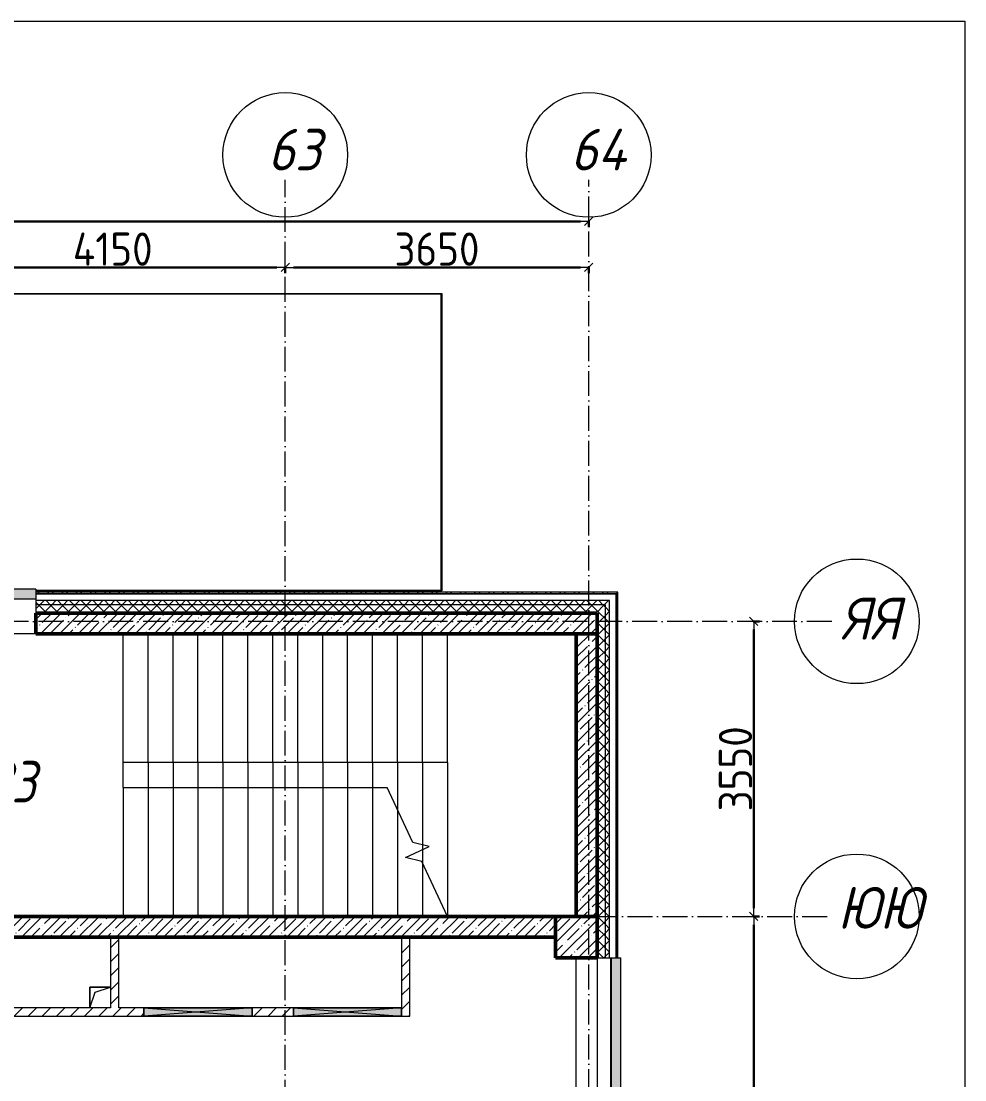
# Model space of a CAD drawing. Header units: millimetres. Extents: x -213536 to 1564669, y -45299 to 942238.
# Drawn here: x 78732 to 90082, y 539080 to 551819 of the extents above; entities that cross this region are included whole.
import ezdxf

# ---------------------------------------------------------------- set-up
doc = ezdxf.new("R2010")
doc.units = ezdxf.units.MM
doc.linetypes.add('50_200_ШТРИХ_1Т_ш5_п1_п1_', pattern=[700, 500, -100, 0, -100])
for name, color, linetype, lineweight in [('3.1) ЖБ окна 1.2 м', 102, 'Continuous', 30), ('A-____-____-DIMS', 7, 'Continuous', 9), ('A-DETL-GENF-OTLN', 7, 'Continuous', 9), ('A-FLOR-____-OTLN', 7, 'Continuous', 9), ('A-GENM-____-OTLN', 7, 'Continuous', 9), ('A-GLAZ-____-OTLN', 7, 'Continuous', 9), ('A-WALL-____-MCUT', 7, 'Continuous', 13), ('A-WALL-____-MCUT-1', 7, 'Continuous', 9), ('A-WALL-____-MCUT-2', 7, 'Continuous', 50), ('A-WALL-____-OTLN', 7, 'Continuous', 9), ('A-WALL-____-PATT-1', 7, 'Continuous', 9), ('A-WALL-FNSH-MCUT-1', 7, 'Continuous', 9), ('I-WALL-____-OTLN', 7, 'Continuous', 9), ('S-COLS-____-MCUT', 7, 'Continuous', 50), ('S-COLS-____-OTLN', 7, 'Continuous', 9), ('S-GRID-____-IDEN', 7, 'Continuous', 9), ('S-GRID-____-OTLN-1', 7, '50_200_ШТРИХ_1Т_ш5_п1_п1_', 9), ('S-STRS-____-MBND', 7, 'Continuous', 9), ('S-STRS-____-OTLN-1', 7, 'Continuous', 9), ('Марки помещений', 7, 'Continuous', 9)]:
    doc.layers.add(name, color=color, linetype=linetype, lineweight=lineweight)
doc.layers.add('A-GLAZ-____-OTLN-1', color=7, linetype='Continuous', lineweight=9, true_color=0xc0c0c0)
doc.styles.add('ISOCPEUR_I_2', font='isocpeui.ttf', dxfattribs={"width": 0.85, "height": 2.3})
doc.styles.add('ISOCPEUR_I_9', font='isocpeui.ttf', dxfattribs={"width": 0.9, "height": 250})
doc.styles.add('СПДС', font='isocpeur.ttf', dxfattribs={"width": 0.9})
doc.dimstyles.new('Размера А3', dxfattribs={"dimtxt": 200, "dimasz": 100, "dimexe": 70, "dimexo": 100, "dimgap": 20, "dimtad": 1, "dimdec": 0, "dimrnd": 10, "dimzin": 0, "dimdsep": 46, "dimtxsty": 'СПДС', "dimblk": 'ARROWHEAD_6', "dimcen": 1, "dimclrd": 256, "dimclre": 256, "dimclrt": 256, "dimazin": 0, "dimtfac": 1, "dimtdec": 0, "dimtmove": 2, "dimatfit": 3, "dimfxl": 1, "dimtolj": 1, "dimtzin": 0, "dimarcsym": 0})
pattern_1 = [(45, (-15591.66, 459015.94), (-85.53659, 85.53659), []), (45, (-15534.64, 459015.94), (-85.53659, 85.53659), [])]
pattern_2 = [(45, (-15591.66, 459015.94), (-70.71068, 70.71068), []), (135, (-15591.66, 459015.94), (-70.71068, -70.71068), [])]
pattern_3 = [(45, (-15591.66, 459015.94), (-84.85281, 84.85281), [])]
pattern_4 = [(45, (-15591.66, 459015.94), (-114.04925, 114.04925), []), (45, (-15477.61, 459015.94), (-114.04925, 114.04925), [201.612, -40.322, 3.353, -36.97])]

# ---------------------------------------------------------------- blocks, each defined once
blk = doc.blocks.new('BSC_Колонна _Прямоугольная - 500х500-V104-АР1_План отверстий 2 этажа в осях 1-64_Ю-ЯЯ')
at = {"layer": 'S-COLS-____-OTLN'}
h = blk.add_hatch(dxfattribs=at)
h.set_pattern_fill('FP_117', color=256, style=0, pattern_type=2)
h.set_pattern_definition([(135, (81781.04, -101000), (-114.04925, -114.04925), []), (135, (81781.04, -100885.95), (-114.04925, -114.04925), [201.613, -40.323, 3.353, -36.97])])
h.paths.add_polyline_path([(250, 250), (-250, 250), (-250, -250), (250, -250)], flags=0)
at = {"layer": 'S-COLS-____-MCUT'}
for p, q in [((250, 250), (-250, 250)), ((-250, 250), (-250, -250)), ((250, -250), (250, 250)), ((-250, -250), (250, -250))]:
    blk.add_line(p, q, dxfattribs=at)
blk = doc.blocks.new('Отлив_СКБ - Отлив витража_120_НВФ-31885687-АР1_План отверстий 2 этажа в осях 1-64_Ю-ЯЯ')
at = {"layer": 'A-GLAZ-____-OTLN-1'}
for points in [[(0, 0), (0, -2), (1800, -2), (1800, 0), (1023, 0)], [(0, -83), (0, -120), (1800, -120), (1800, -2), (0, -2), (0, -63)]]:
    blk.add_hatch(color=256, dxfattribs=at).paths.add_polyline_path(points, flags=0)
at = {"layer": 'A-GLAZ-____-OTLN'}
for p, q in [((0, 0), (1800, 0)), ((1800, -2), (0, -2)), ((0, -120), (0, -83)), ((0, -120), (1800, -120)), ((1800, -83), (1800, -120))]:
    blk.add_line(p, q, dxfattribs=at)
blk = doc.blocks.new('AR_Отверстие прямоугольное _в плите_ - AR_Отверстие прямоугольное _в плите_-V183-АР1_План отверстий 2 этажа в осях 1-64_Ю-ЯЯ')
at = {"layer": 'A-GENM-____-OTLN'}
for p, q in [((125, 125), (-125, 125)), ((-125, 125), (-125, -125)), ((-125, -125), (-63, 63)), ((-63, 63), (125, 125))]:
    blk.add_line(p, q, dxfattribs=at)
blk = doc.blocks.new('Отлив_СКБ - Отлив витража_120_НВФ-31885289-АР1_План отверстий 2 этажа в осях 1-64_Ю-ЯЯ')
at = {"layer": 'A-GLAZ-____-OTLN-1'}
for points in [[(1000, 2), (1000, 120), (0, 120), (0, 2), (162, 2)], [(1000, 0), (1000, 2), (0, 2), (0, 0), (162, 0)]]:
    blk.add_hatch(color=256, dxfattribs=at).paths.add_polyline_path(points, flags=0)
at = {"layer": 'A-GLAZ-____-OTLN'}
for p, q in [((0, 83), (0, 120)), ((1000, 120), (0, 120)), ((0, 2), (1000, 2)), ((1000, 120), (1000, 83)), ((1000, 0), (0, 0))]:
    blk.add_line(p, q, dxfattribs=at)
blk = doc.blocks.new('AR_Отверстие прямоугольное _в стене__БезПР - AR_Отверстие прямоугольное _в стене__БезПР-36824044-АР1_План отверстий 2 этажа в осях 1-64_Ю-ЯЯ')
at = {"layer": 'A-GLAZ-____-OTLN'}
blk.add_hatch(color=256, dxfattribs=at).paths.add_polyline_path([(650, -50), (650, 50), (-650, 50), (-650, -50)], flags=0)
at = {"layer": 'A-DETL-GENF-OTLN'}
for p, q in [((-650, -50), (-650, 50)), ((-650, 50), (650, 50)), ((650, 50), (-650, -50)), ((-650, 50), (650, -50)), ((650, 50), (-650, 50)), ((-650, 50), (-650, -50)), ((650, 50), (650, -50)), ((650, -50), (650, 50)), ((650, -50), (-650, -50)), ((-650, -50), (650, -50))]:
    blk.add_line(p, q, dxfattribs=at)
blk = doc.blocks.new('Ось сетки - Круг_Ø6_00__ISO-2_5_0_9K_-25732049-АР1_План отверстий 2 этажа в осях 1-64_Ю-ЯЯ')
at = {"layer": 'S-GRID-____-IDEN'}
blk.add_circle((0, 0), 3, dxfattribs=at)
blk = doc.blocks.new('ARROWHEAD_6')
at = {"color": 0, "linetype": 'Continuous'}
for p, q in [((0, 0), (-1, 0)), ((-0.5, -0.5), (0.5, 0.5))]:
    blk.add_line(p, q, dxfattribs=at)
blk = doc.blocks.new('*D5537')
at = {"layer": 'A-____-____-DIMS', "lineweight": -2, "transparency": 16777216}
for p, q in [((77758, 548862), (77758, 548786)), ((77858, 548856), (81808, 548856)), ((81908, 548862), (81908, 548786))]:
    blk.add_line(p, q, dxfattribs=at)
at = {"layer": 'Defpoints', "color": 0, "lineweight": 30, "transparency": 16777216}
for p in [(77758, 548962), (81908, 548962), (81908, 548856)]:
    blk.add_point(p, dxfattribs=at)
at = {"layer": 'A-____-____-DIMS', "lineweight": -2, "transparency": 16777216, "xscale": 100, "yscale": 100, "zscale": 100, "rotation": 180}
blk.add_blockref('ARROWHEAD_6', (77758, 548856), dxfattribs=at)
at = {"layer": 'A-____-____-DIMS', "lineweight": -2, "transparency": 16777216, "xscale": 100, "yscale": 100, "zscale": 100}
blk.add_blockref('ARROWHEAD_6', (81908, 548856), dxfattribs=at)
at = {"layer": 'A-____-____-DIMS', "transparency": 16777216, "insert": (79833, 549076), "char_height": 400, "width": 2.38, "attachment_point": 5, "style": 'СПДС'}
blk.add_mtext('\\A1;4150', dxfattribs=at)
blk = doc.blocks.new('*D5538')
at = {"layer": 'A-____-____-DIMS', "lineweight": -2, "transparency": 16777216}
for p, q in [((81908, 548862), (81908, 548786)), ((82008, 548856), (85458, 548856)), ((85558, 548862), (85558, 548786))]:
    blk.add_line(p, q, dxfattribs=at)
at = {"layer": 'Defpoints', "color": 0, "lineweight": 30, "transparency": 16777216}
for p in [(81908, 548962), (85558, 548962), (85558, 548856)]:
    blk.add_point(p, dxfattribs=at)
at = {"layer": 'A-____-____-DIMS', "lineweight": -2, "transparency": 16777216, "xscale": 100, "yscale": 100, "zscale": 100, "rotation": 180}
blk.add_blockref('ARROWHEAD_6', (81908, 548856), dxfattribs=at)
at = {"layer": 'A-____-____-DIMS', "lineweight": -2, "transparency": 16777216, "xscale": 100, "yscale": 100, "zscale": 100}
blk.add_blockref('ARROWHEAD_6', (85558, 548856), dxfattribs=at)
at = {"layer": 'A-____-____-DIMS', "transparency": 16777216, "insert": (83733, 549076), "char_height": 400, "width": 2.49, "attachment_point": 5, "style": 'СПДС'}
blk.add_mtext('\\A1;3650', dxfattribs=at)
blk = doc.blocks.new('*D5539')
at = {"layer": 'A-____-____-DIMS', "lineweight": -2, "transparency": 16777216}
for p, q in [((-17942, 549415), (-17942, 549339)), ((-17842, 549409), (33027, 549409)), ((85458, 549409), (34435, 549409)), ((85558, 549415), (85558, 549339))]:
    blk.add_line(p, q, dxfattribs=at)
at = {"layer": 'Defpoints', "color": 0, "lineweight": 30, "transparency": 16777216}
for p in [(-17942, 549515), (85558, 549515), (85558, 549409)]:
    blk.add_point(p, dxfattribs=at)
at = {"layer": 'A-____-____-DIMS', "lineweight": -2, "transparency": 16777216, "xscale": 100, "yscale": 100, "zscale": 100, "rotation": 180}
blk.add_blockref('ARROWHEAD_6', (-17942, 549409), dxfattribs=at)
at = {"layer": 'A-____-____-DIMS', "lineweight": -2, "transparency": 16777216, "xscale": 100, "yscale": 100, "zscale": 100}
blk.add_blockref('ARROWHEAD_6', (85558, 549409), dxfattribs=at)
at = {"layer": 'A-____-____-DIMS', "transparency": 16777216, "insert": (33047, 549835), "char_height": 400, "width": 3.54, "attachment_point": 1, "line_spacing_factor": 1.149209, "style": 'СПДС'}
blk.add_mtext('\\A1;103500', dxfattribs=at)
blk = doc.blocks.new('*D5554')
at = {"layer": 'A-____-____-DIMS', "lineweight": -2, "transparency": 16777216}
for p, q in [((87537, 541047), (87613, 541047)), ((87543, 534697), (87543, 540947)), ((87537, 534597), (87613, 534597))]:
    blk.add_line(p, q, dxfattribs=at)
at = {"layer": 'Defpoints', "color": 0, "lineweight": 30, "transparency": 16777216}
for p in [(87437, 541047), (87543, 541047), (87437, 534597)]:
    blk.add_point(p, dxfattribs=at)
at = {"layer": 'A-____-____-DIMS', "lineweight": -2, "transparency": 16777216, "xscale": 100, "yscale": 100, "zscale": 100}
for p, rotation in [((87543, 541047), 90), ((87543, 534597), 270)]:
    blk.add_blockref('ARROWHEAD_6', p, dxfattribs=dict(at, rotation=rotation))
at = {"layer": 'A-____-____-DIMS', "transparency": 16777216, "insert": (87323, 537822), "char_height": 400, "width": 2.56, "attachment_point": 5, "rotation": 90, "style": 'СПДС'}
blk.add_mtext('\\A1;6450', dxfattribs=at)
blk = doc.blocks.new('*D5555')
at = {"layer": 'A-____-____-DIMS', "lineweight": -2, "transparency": 16777216}
for p, q in [((87537, 544597), (87613, 544597)), ((87543, 541147), (87543, 544497)), ((87537, 541047), (87613, 541047))]:
    blk.add_line(p, q, dxfattribs=at)
at = {"layer": 'Defpoints', "color": 0, "lineweight": 30, "transparency": 16777216}
for p in [(87437, 544597), (87543, 544597), (87437, 541047)]:
    blk.add_point(p, dxfattribs=at)
at = {"layer": 'A-____-____-DIMS', "lineweight": -2, "transparency": 16777216, "xscale": 100, "yscale": 100, "zscale": 100}
for p, rotation in [((87543, 544597), 90), ((87543, 541047), 270)]:
    blk.add_blockref('ARROWHEAD_6', p, dxfattribs=dict(at, rotation=rotation))
at = {"layer": 'A-____-____-DIMS', "transparency": 16777216, "insert": (87323, 542822), "char_height": 400, "width": 2.49, "attachment_point": 5, "rotation": 90, "style": 'СПДС'}
blk.add_mtext('\\A1;3550', dxfattribs=at)
blk = doc.blocks.new('2этаж')
at = {"layer": 'S-GRID-____-OTLN-1', "color": 251, "ltscale": 0.6, "true_color": 0x636466}
for p, q in [((81908.3, 508532.6), (81908.3, 549908.8)), ((85558.3, 498997), (85558.3, 549908.8)), ((88482.7, 544597), (-20260.4, 544597)), ((-20260.4, 541047), (88482.7, 541047))]:
    blk.add_line(p, q, dxfattribs=at)
at = {"layer": 'S-GRID-____-IDEN', "xscale": 250, "yscale": 250, "zscale": 99.99999999999993}
for p in [(81908.3, 550208.8), (85558.3, 550208.8)]:
    blk.add_blockref('Ось сетки - Круг_Ø6_00__ISO-2_5_0_9K_-25732049-АР1_План отверстий 2 этажа в осях 1-64_Ю-ЯЯ', p, dxfattribs=at)
for p, rotation in [((88782.7, 544597), 89.9999999999998), ((88782.7, 541047), 269.9999999999995)]:
    blk.add_blockref('Ось сетки - Круг_Ø6_00__ISO-2_5_0_9K_-25732049-АР1_План отверстий 2 этажа в осях 1-64_Ю-ЯЯ', p, dxfattribs=dict(at, rotation=rotation))
at = {"layer": 'S-GRID-____-IDEN', "char_height": 500, "attachment_point": 1, "style": 'ISOCPEUR_I_9'}
for s, insert, width in [('63', (81698.8, 550523.4), 404.05), ('64', (85339.8, 550523.4), 425.696), ('ЯЯ', (88593.1, 544878.9), 447.342), ('ЮЮ', (88552.4, 541399.4), 533.924)]:
    blk.add_mtext(s, dxfattribs=dict(at, insert=insert, width=width))
at = {"layer": 'A-____-____-DIMS'}
dim = blk.add_linear_dim(base=(85558.3, 549408.6), p1=(-17941.7, 549514.7), p2=(85558.3, 549514.7), dimstyle='Размера А3', override={"dimtxt": 400}, dxfattribs=at)
dim.commit()
dim.dimension.update_dxf_attribs({"geometry": '*D5539', "text_midpoint": (33731.2, 549568.6), "dimtype": 160})
for base, p1, p2, picture, middle in [((81908.3, 548856.4), (77758.3, 548962.5), (81908.3, 548962.5), '*D5537', (79833.3, 549076.4)), ((85558.3, 548856.4), (81908.3, 548962.5), (85558.3, 548962.5), '*D5538', (83733.3, 549076.4))]:
    dim = blk.add_linear_dim(base=base, p1=p1, p2=p2, dimstyle='Размера А3', override={"dimtxt": 400}, dxfattribs=at)
    dim.commit()
    dim.dimension.update_dxf_attribs({"geometry": picture, "text_midpoint": middle})
for base, p1, p2, picture, middle in [((87542.6, 544597), (87436.5, 541047), (87436.5, 544597), '*D5555', (87322.6, 542822)), ((87542.6, 541047), (87436.5, 534597), (87436.5, 541047), '*D5554', (87322.6, 537822))]:
    dim = blk.add_linear_dim(base=base, p1=p1, p2=p2, angle=90, dimstyle='Размера А3', override={"dimtxt": 400}, dxfattribs=at)
    dim.commit()
    dim.dimension.update_dxf_attribs({"geometry": picture, "text_midpoint": middle})

msp = doc.modelspace()

# ---------------------------------------------------------------- hatches: boundary and pattern name
at = {"layer": 'A-WALL-____-PATT-1'}
h = msp.add_hatch(dxfattribs=at)
h.set_pattern_fill('FP_1', color=256, style=0, pattern_type=2)
h.set_pattern_definition(pattern_2)
h.paths.add_polyline_path([(85758.3, 544797), (85808.3, 544797), (85808.3, 544847), (78908.3, 544847), (78908.3, 544797), (83373.2, 544797)], flags=0)
h.paths.add_polyline_path([(73651.9, 544797), (74358.3, 544797), (74358.3, 544847), (73158.3, 544847), (73158.3, 544797)], flags=0)
h.paths.add_polyline_path([(76158.3, 544797), (77908.3, 544797), (77908.3, 544847), (76158.3, 544847)], flags=0)
h.paths.add_polyline_path([(71358.3, 544797), (71358.3, 544847), (70233.3, 544847), (70233.3, 544797), (71000.7, 544797)], flags=0)
h.paths.add_polyline_path([(68433.3, 544797), (68433.3, 544847), (67308.3, 544847), (67308.3, 544797), (68349.4, 544797)], flags=0)
h.paths.add_polyline_path([(61458.3, 544797), (62658.3, 544797), (62658.3, 544847), (61458.3, 544847)], flags=0)
h.paths.add_polyline_path([(59658.3, 544797), (59658.3, 544847), (56108.3, 544847), (56108.3, 544797), (58628.2, 544797)], flags=0)
h.paths.add_polyline_path([(54308.3, 544797), (54308.3, 544847), (53108.3, 544847), (53108.3, 544797)], flags=0)
h.paths.add_polyline_path([(51308.3, 544797), (51308.3, 544847), (50108.3, 544847), (50108.3, 544797)], flags=0)
h.paths.add_polyline_path([(48308.3, 544797), (48308.3, 544847), (47058.3, 544847), (47058.3, 544797), (48023.2, 544797)], flags=0)
h.paths.add_polyline_path([(44488.2, 544797), (45258.3, 544797), (45258.3, 544847), (44058.3, 544847), (44058.3, 544797)], flags=0)
h.paths.add_polyline_path([(42258.3, 544797), (42258.3, 544847), (41058.3, 544847), (41058.3, 544797), (41836.9, 544797)], flags=0)
h.paths.add_polyline_path([(39258.3, 544797), (39258.3, 544847), (38058.3, 544847), (38058.3, 544797)], flags=0)
h.paths.add_polyline_path([(35650.7, 544797), (36258.3, 544797), (36258.3, 544847), (34608.3, 544847), (34608.3, 544797), (34766.9, 544797)], flags=0)
h = msp.add_hatch(dxfattribs=at)
h.set_pattern_fill('FP_3', color=256, style=0, pattern_type=2)
h.set_pattern_definition(pattern_1)
h.paths.add_polyline_path([(85888.3, 544927), (85908.3, 544927), (85908.3, 544947), (78908.3, 544947), (78908.3, 544927), (83373.2, 544927)], flags=0)
h.paths.add_polyline_path([(77908.3, 544927), (77908.3, 544947), (76158.3, 544947), (76158.3, 544927), (76303.2, 544927)], flags=0)
h.paths.add_polyline_path([(73651.9, 544927), (74358.3, 544927), (74358.3, 544947), (73418.3, 544947), (73418.3, 544927)], flags=0)
h = msp.add_hatch(dxfattribs=at)
h.set_pattern_fill('FP_3', color=256, style=0, pattern_type=2)
h.set_pattern_definition(pattern_1)
h.paths.add_polyline_path([(85908.3, 528497), (85908.3, 529747), (85888.3, 529747), (85888.3, 528497)], flags=0)
h.paths.add_polyline_path([(85888.3, 531547), (85908.3, 531547), (85908.3, 532747), (85888.3, 532747), (85888.3, 532384.7)], flags=0)
h.paths.add_polyline_path([(85908.3, 534547), (85908.3, 535747), (85888.3, 535747), (85888.3, 534547)], flags=0)
h.paths.add_polyline_path([(85908.3, 537547), (85908.3, 538747), (85888.3, 538747), (85888.3, 537547)], flags=0)
h.paths.add_polyline_path([(85908.3, 540547), (85908.3, 544927), (85888.3, 544927), (85888.3, 540547)], flags=0)
h = msp.add_hatch(dxfattribs=at)
h.set_pattern_fill('FP_1', color=256, style=0, pattern_type=2)
h.set_pattern_definition(pattern_2)
h.paths.add_polyline_path([(85658.3, 544697), (85758.3, 544697), (85758.3, 544797), (78908.3, 544797), (78908.3, 544697), (83373.2, 544697)], flags=0)
h.paths.add_polyline_path([(77408.3, 544697), (77908.3, 544697), (77908.3, 544797), (76158.3, 544797), (76158.3, 544703), (76233.3, 544703), (76233.3, 544697), (76303.2, 544697)], flags=0)
h.paths.add_polyline_path([(73651.9, 544697), (74283.3, 544697), (74283.3, 544703), (74358.3, 544703), (74358.3, 544797), (73158.3, 544797), (73158.3, 544697)], flags=0)
h.paths.add_polyline_path([(71000.7, 544697), (71283.3, 544697), (71283.3, 544703), (71358.3, 544703), (71358.3, 544797), (70233.3, 544797), (70233.3, 544703), (70308.3, 544703), (70308.3, 544697)], flags=0)
h.paths.add_polyline_path([(68349.4, 544697), (68358.3, 544697), (68358.3, 544703), (68433.3, 544703), (68433.3, 544797), (67308.3, 544797), (67308.3, 544697), (67808.3, 544697)], flags=0)
h.paths.add_polyline_path([(61908.3, 544697), (62583.3, 544697), (62583.3, 544703), (62658.3, 544703), (62658.3, 544797), (61458.3, 544797), (61458.3, 544703), (61533.3, 544703), (61533.3, 544697)], flags=0)
h.paths.add_polyline_path([(59658.3, 544697), (59658.3, 544797), (56108.3, 544797), (56108.3, 544703), (56183.3, 544703), (56183.3, 544697), (59158.3, 544697)], flags=0)
h.paths.add_polyline_path([(53108.3, 544697), (54233.3, 544697), (54233.3, 544703), (54308.3, 544703), (54308.3, 544797), (53108.3, 544797)], flags=0)
h.paths.add_polyline_path([(50183.3, 544697), (51233.3, 544697), (51233.3, 544703), (51308.3, 544703), (51308.3, 544797), (50108.3, 544797), (50108.3, 544703), (50183.3, 544703)], flags=0)
h.paths.add_polyline_path([(48233.3, 544697), (48233.3, 544703), (48308.3, 544703), (48308.3, 544797), (47058.3, 544797), (47058.3, 544703), (47133.3, 544703), (47133.3, 544697), (48023.2, 544697)], flags=0)
h.paths.add_polyline_path([(45183.3, 544697), (45183.3, 544703), (45258.3, 544703), (45258.3, 544797), (44058.3, 544797), (44058.3, 544703), (44133.3, 544703), (44133.3, 544697), (44488.2, 544697)], flags=0)
h.paths.add_polyline_path([(42183.3, 544697), (42183.3, 544703), (42258.3, 544703), (42258.3, 544797), (41058.3, 544797), (41058.3, 544703), (41133.3, 544703), (41133.3, 544697), (41836.9, 544697)], flags=0)
h.paths.add_polyline_path([(38133.3, 544697), (39183.3, 544697), (39183.3, 544703), (39258.3, 544703), (39258.3, 544797), (38058.3, 544797), (38058.3, 544703), (38133.3, 544703)], flags=0)
h.paths.add_polyline_path([(36183.3, 544697), (36183.3, 544703), (36258.3, 544703), (36258.3, 544797), (34608.3, 544797), (34608.3, 544697), (35650.7, 544697)], flags=0)
h = msp.add_hatch(dxfattribs=at)
h.set_pattern_fill('FP_1', color=256, style=0, pattern_type=2)
h.set_pattern_definition(pattern_2)
h.paths.add_polyline_path([(85808.3, 505832), (85808.3, 506097), (85758.3, 506097), (85758.3, 505832)], flags=0)
h.paths.add_polyline_path([(85758.3, 507097), (85808.3, 507097), (85808.3, 514797), (85758.3, 514797), (85758.3, 509782.9)], flags=0)
h.paths.add_polyline_path([(85758.3, 528497), (85808.3, 528497), (85808.3, 529747), (85758.3, 529747), (85758.3, 529155.8)], flags=0)
h.paths.add_polyline_path([(85758.3, 531547), (85808.3, 531547), (85808.3, 532747), (85758.3, 532747), (85758.3, 532384.7)], flags=0)
h.paths.add_polyline_path([(85808.3, 534547), (85808.3, 535747), (85758.3, 535747), (85758.3, 534547)], flags=0)
h.paths.add_polyline_path([(85808.3, 537547), (85808.3, 538747), (85758.3, 538747), (85758.3, 537547)], flags=0)
h.paths.add_polyline_path([(85808.3, 540547), (85808.3, 544797), (85758.3, 544797), (85758.3, 540547)], flags=0)
h = msp.add_hatch(dxfattribs=at)
h.set_pattern_fill('FP_13', color=256, style=0, pattern_type=2)
h.set_pattern_definition(pattern_4)
h.paths.add_polyline_path([(85658.3, 544447), (85658.3, 544697), (78908.3, 544697), (78908.3, 544447), (83373.2, 544447)], flags=0)
h = msp.add_hatch(dxfattribs=at)
h.set_pattern_fill('FP_1', color=256, style=0, pattern_type=2)
h.set_pattern_definition(pattern_2)
h.paths.add_polyline_path([(85658.3, 505832), (85758.3, 505832), (85758.3, 506097), (85658.3, 506097)], flags=0)
h.paths.add_polyline_path([(85758.3, 507097), (85758.3, 514797), (85664.3, 514797), (85664.3, 514722), (85658.3, 514722), (85658.3, 507097)], flags=0)
h.paths.add_polyline_path([(85758.3, 528497), (85758.3, 529747), (85664.3, 529747), (85664.3, 529672), (85658.3, 529672), (85658.3, 528572), (85664.3, 528572), (85664.3, 528497)], flags=0)
h.paths.add_polyline_path([(85664.3, 531547), (85758.3, 531547), (85758.3, 532747), (85658.3, 532747), (85658.3, 531622), (85664.3, 531622), (85664.3, 531553)], flags=0)
h.paths.add_polyline_path([(85664.3, 534547), (85758.3, 534547), (85758.3, 535747), (85664.3, 535747), (85664.3, 535672), (85658.3, 535672), (85658.3, 534622), (85664.3, 534622), (85664.3, 534553)], flags=0)
h.paths.add_polyline_path([(85664.3, 537547), (85758.3, 537547), (85758.3, 538747), (85664.3, 538747), (85664.3, 538672), (85658.3, 538672), (85658.3, 537622), (85664.3, 537622), (85664.3, 537553)], flags=0)
h.paths.add_polyline_path([(85758.3, 540547), (85758.3, 544697), (85658.3, 544697), (85658.3, 540547)], flags=0)
h = msp.add_hatch(dxfattribs=at)
h.set_pattern_fill('FP_13', color=256, style=0, pattern_type=2)
h.set_pattern_definition(pattern_4)
h.paths.add_polyline_path([(85658.3, 541047), (85658.3, 544447), (85408.3, 544447), (85408.3, 541047)], flags=0)
h = msp.add_hatch(dxfattribs=at)
h.set_pattern_fill('FP_13', color=256, style=0, pattern_type=2)
h.set_pattern_definition(pattern_4)
h.paths.add_polyline_path([(85158.3, 540797), (85158.3, 541047), (78158.3, 541047), (78158.3, 540797), (85140.7, 540797)], flags=0)
h = msp.add_hatch(dxfattribs=at)
h.set_pattern_fill('FP_4', color=256, style=0, pattern_type=2)
h.set_pattern_definition(pattern_3)
h.paths.add_polyline_path([(79808.3, 539947), (79908.3, 539947), (79908.3, 540797), (79808.3, 540797)], flags=0)
h = msp.add_hatch(dxfattribs=at)
h.set_pattern_fill('FP_4', color=256, style=0, pattern_type=2)
h.set_pattern_definition(pattern_3)
h.paths.add_polyline_path([(83373.2, 539847), (83408.3, 539847), (83408.3, 540796.6), (83308.3, 540796.6), (83308.3, 539847)], flags=0)
h = msp.add_hatch(dxfattribs=at)
h.set_pattern_fill('FP_4', color=256, style=0, pattern_type=2)
h.set_pattern_definition(pattern_3)
h.paths.add_polyline_path([(78358.3, 539847), (80208.3, 539847), (80208.3, 539947), (78358.3, 539947)], flags=0)
h.paths.add_polyline_path([(82008.3, 539847), (82008.3, 539947), (81508.3, 539947), (81508.3, 539847), (81605.7, 539847)], flags=0)

# ---------------------------------------------------------------- linework, layer by layer
at = {"color": 1, "lineweight": 0}
msp.add_lwpolyline([(-23154.5, 551818.7), (90081.5, 551818.7), (90081.5, 452990.7), (-23154.5, 452990.7)], close=True, dxfattribs=at)
at = {"layer": 'A-FLOR-____-OTLN'}
for p, q in [((79958.3, 542597), (79958.3, 544447)), ((79558.3, 540197), (79808.3, 540197)), ((79558.3, 539947), (79558.3, 540197))]:
    msp.add_line(p, q, dxfattribs=at)
at = {"layer": 'A-WALL-____-MCUT'}
for p, q in [((85888.3, 544927), (78908.3, 544927)), ((78908.3, 544927), (78908.3, 544697)), ((85888.3, 544697), (85888.3, 544927)), ((85658.3, 544697), (85658.3, 544447)), ((85888.3, 540547), (85888.3, 544697)), ((85658.3, 540547), (85888.3, 540547))]:
    msp.add_line(p, q, dxfattribs=at)
at = {"layer": 'A-WALL-____-MCUT-1'}
for p, q in [((85808.3, 544847), (78908.3, 544847)), ((85808.3, 540547), (85808.3, 544847)), ((85758.3, 544797), (78908.3, 544797)), ((85758.3, 540547), (85758.3, 544797))]:
    msp.add_line(p, q, dxfattribs=at)
at = {"layer": 'A-WALL-____-MCUT-2'}
for p, q in [((78908.3, 544697), (85658.3, 544697)), ((78908.3, 544697), (78908.3, 544447)), ((85658.3, 541047), (85658.3, 544697)), ((85658.3, 544447), (78908.3, 544447)), ((85408.3, 544447), (85408.3, 541047)), ((85658.3, 544447), (85658.3, 541047)), ((85158.3, 541047), (78158.3, 541047)), ((78158.3, 540797), (85158.3, 540797))]:
    msp.add_line(p, q, dxfattribs=at)
at = {"layer": 'A-WALL-____-OTLN'}
for p, q in [((78908.3, 544447), (77908.3, 544447)), ((85408.3, 538747), (85408.3, 540547)), ((85658.3, 540547), (85658.3, 538747))]:
    msp.add_line(p, q, dxfattribs=at)
at = {"layer": 'A-WALL-FNSH-MCUT-1'}
for p, q in [((85908.3, 544947), (78908.3, 544947)), ((78908.3, 544947), (78908.3, 544927)), ((78908.3, 544927), (85888.3, 544927)), ((85888.3, 544927), (85888.3, 540547)), ((85908.3, 540547), (85908.3, 544947)), ((79808.3, 540797), (79808.3, 539947)), ((79908.3, 539947), (79908.3, 540797)), ((83308.3, 540796.6), (83308.3, 539947)), ((83408.3, 540796.6), (83308.3, 540796.6)), ((83408.3, 539847), (83408.3, 540796.6)), ((85888.3, 540547), (85908.3, 540547)), ((79808.3, 539947), (77758.3, 539947)), ((80208.3, 539947), (79908.3, 539947)), ((82008.3, 539947), (81508.3, 539947)), ((77658.3, 539847), (80208.3, 539847)), ((81508.3, 539847), (82008.3, 539847)), ((83308.3, 539847), (83408.3, 539847))]:
    msp.add_line(p, q, dxfattribs=at)
at = {"layer": 'I-WALL-____-OTLN'}
for p, q in [((71338.6, 548540.7), (83789.7, 548540.7)), ((83783.7, 548534.7), (71338.6, 548534.7)), ((83783.7, 544966), (83783.7, 548540.7)), ((83789.7, 548540.7), (83789.7, 544966)), ((78908.3, 544972), (83783.7, 544972)), ((83789.7, 544966), (78908.3, 544966))]:
    msp.add_line(p, q, dxfattribs=at)
at = {"layer": 'S-STRS-____-MBND'}
for p, q in [((83444.1, 541935.3), (83135.6, 542597)), ((83638.6, 541888), (83444.1, 541935.3)), ((83355.3, 541755.9), (83638.6, 541888)), ((83549.8, 541708.7), (83355.3, 541755.9)), ((83858.3, 541047), (83549.8, 541708.7))]:
    msp.add_line(p, q, dxfattribs=at)
at = {"layer": 'S-STRS-____-OTLN-1'}
for p, q in [((79958.3, 542896.6), (79958.3, 544446.6)), ((80258.3, 544446.6), (79958.3, 544446.6)), ((80558.3, 544446.6), (80258.3, 544446.6)), ((80258.3, 542896.6), (80258.3, 544446.6)), ((80258.3, 542896.6), (80258.3, 544446.6)), ((80858.3, 544446.6), (80558.3, 544446.6)), ((80558.3, 542896.6), (80558.3, 544446.6)), ((80558.3, 542896.6), (80558.3, 544446.6)), ((81158.3, 544446.6), (80858.3, 544446.6)), ((80858.3, 542896.6), (80858.3, 544446.6)), ((80858.3, 542896.6), (80858.3, 544446.6)), ((81458.3, 544446.6), (81158.3, 544446.6)), ((81158.3, 542896.6), (81158.3, 544446.6)), ((81158.3, 542896.6), (81158.3, 544446.6)), ((81758.3, 544446.6), (81458.3, 544446.6)), ((81458.3, 542896.6), (81458.3, 544446.6)), ((81458.3, 542896.6), (81458.3, 544446.6)), ((82058.3, 544446.6), (81758.3, 544446.6)), ((81758.3, 542896.6), (81758.3, 544446.6)), ((81758.3, 542896.6), (81758.3, 544446.6)), ((82358.3, 544446.6), (82058.3, 544446.6)), ((82058.3, 542896.6), (82058.3, 544446.6)), ((82058.3, 542896.6), (82058.3, 544446.6)), ((82658.3, 544446.6), (82358.3, 544446.6)), ((82358.3, 542896.6), (82358.3, 544446.6)), ((82358.3, 542896.6), (82358.3, 544446.6)), ((82958.3, 544446.6), (82658.3, 544446.6)), ((82658.3, 542896.6), (82658.3, 544446.6)), ((82658.3, 542896.6), (82658.3, 544446.6)), ((83258.3, 544446.6), (82958.3, 544446.6)), ((82958.3, 542896.6), (82958.3, 544446.6)), ((82958.3, 542896.6), (82958.3, 544446.6)), ((83558.3, 544446.6), (83258.3, 544446.6)), ((83258.3, 542896.6), (83258.3, 544446.6)), ((83258.3, 542896.6), (83258.3, 544446.6)), ((83858.3, 544446.6), (83558.3, 544446.6)), ((83558.3, 542896.6), (83558.3, 544446.6)), ((83558.3, 542896.6), (83558.3, 544446.6)), ((85408.3, 544446.6), (83858.3, 544446.6)), ((83858.3, 542896.6), (83858.3, 544446.6)), ((83858.3, 542896.6), (83858.3, 544446.6)), ((80258.3, 542896.6), (79958.3, 542896.6)), ((80558.3, 542896.6), (80258.3, 542896.6)), ((80258.3, 542896.6), (80258.3, 542597)), ((80258.3, 542896.6), (80258.3, 542597)), ((80858.3, 542896.6), (80558.3, 542896.6)), ((80558.3, 542896.6), (80558.3, 542597)), ((80558.3, 542896.6), (80558.3, 542597)), ((81158.3, 542896.6), (80858.3, 542896.6)), ((80858.3, 542896.6), (80858.3, 542597)), ((80858.3, 542896.6), (80858.3, 542597)), ((81458.3, 542896.6), (81158.3, 542896.6)), ((81158.3, 542896.6), (81158.3, 542597)), ((81158.3, 542896.6), (81158.3, 542597)), ((81758.3, 542896.6), (81458.3, 542896.6)), ((81458.3, 542896.6), (81458.3, 542597)), ((81458.3, 542896.6), (81458.3, 542597)), ((82058.3, 542896.6), (81758.3, 542896.6)), ((81758.3, 542896.6), (81758.3, 542597)), ((81758.3, 542896.6), (81758.3, 542597)), ((82358.3, 542896.6), (82058.3, 542896.6)), ((82058.3, 542896.6), (82058.3, 542597)), ((82058.3, 542896.6), (82058.3, 542597)), ((82658.3, 542896.6), (82358.3, 542896.6)), ((82358.3, 542896.6), (82358.3, 542597)), ((82358.3, 542896.6), (82358.3, 542597)), ((82958.3, 542896.6), (82658.3, 542896.6)), ((82658.3, 542896.6), (82658.3, 542597)), ((82658.3, 542896.6), (82658.3, 542597)), ((83258.3, 542896.6), (82958.3, 542896.6)), ((82958.3, 542896.6), (82958.3, 542597)), ((82958.3, 542896.6), (82958.3, 542597)), ((83558.3, 542896.6), (83258.3, 542896.6)), ((83258.3, 542896.6), (83258.3, 542333.7)), ((83258.3, 542896.6), (83258.3, 542333.7)), ((83858.3, 542896.6), (83558.3, 542896.6)), ((83558.3, 542896.6), (83558.3, 541907.5)), ((83558.3, 542896.6), (83558.3, 541907.5)), ((83858.3, 542896.6), (83858.3, 541047)), ((83858.3, 542896.6), (83858.3, 541047)), ((79958.3, 542597), (79958.3, 541047)), ((79958.3, 542597), (80258.3, 542597)), ((79958.3, 542597), (79958.3, 541047)), ((80258.3, 542597), (80558.3, 542597)), ((80258.3, 542597), (80258.3, 541047)), ((80258.3, 542597), (80258.3, 541047)), ((80558.3, 542597), (80858.3, 542597)), ((80558.3, 542597), (80558.3, 541047)), ((80558.3, 542597), (80558.3, 541047)), ((80858.3, 542597), (81158.3, 542597)), ((80858.3, 542597), (80858.3, 541047)), ((80858.3, 542597), (80858.3, 541047)), ((81158.3, 542597), (81458.3, 542597)), ((81158.3, 542597), (81158.3, 541047)), ((81158.3, 542597), (81158.3, 541047)), ((81458.3, 542597), (81758.3, 542597)), ((81458.3, 542597), (81458.3, 541047)), ((81458.3, 542597), (81458.3, 541047)), ((81758.3, 542597), (82058.3, 542597)), ((81758.3, 542597), (81758.3, 541047)), ((81758.3, 542597), (81758.3, 541047)), ((82058.3, 542597), (82358.3, 542597)), ((82058.3, 542597), (82058.3, 541047)), ((82058.3, 542597), (82058.3, 541047)), ((82358.3, 542597), (82658.3, 542597)), ((82358.3, 542597), (82358.3, 541047)), ((82358.3, 542597), (82358.3, 541047)), ((82658.3, 542597), (82958.3, 542597)), ((82658.3, 542597), (82658.3, 541047)), ((82658.3, 542597), (82658.3, 541047)), ((82958.3, 542597), (83135.6, 542597)), ((82958.3, 542597), (82958.3, 541047)), ((82958.3, 542597), (82958.3, 541047)), ((83258.3, 542333.7), (83258.3, 541047)), ((83258.3, 542333.7), (83258.3, 541047)), ((83558.3, 541907.5), (83558.3, 541850.6)), ((83558.3, 541907.5), (83558.3, 541850.6)), ((83558.3, 541850.6), (83558.3, 541690.3)), ((83558.3, 541850.6), (83558.3, 541690.3)), ((83558.3, 541690.3), (83558.3, 541047)), ((83558.3, 541690.3), (83558.3, 541047))]:
    msp.add_line(p, q, dxfattribs=at)

# ---------------------------------------------------------------- block references
at = {"layer": '3.1) ЖБ окна 1.2 м'}
msp.add_blockref('2этаж', (0, 0), dxfattribs=at)
at = {"layer": 'A-GENM-____-OTLN'}
msp.add_blockref('AR_Отверстие прямоугольное _в плите_ - AR_Отверстие прямоугольное _в плите_-V183-АР1_План отверстий 2 этажа в осях 1-64_Ю-ЯЯ', (79683.3, 540072), dxfattribs=at)
at = {"layer": 'A-GLAZ-____-OTLN'}
for name, p in [('Отлив_СКБ - Отлив витража_120_НВФ-31885289-АР1_План отверстий 2 этажа в осях 1-64_Ю-ЯЯ', (77908.3, 544864)), ('AR_Отверстие прямоугольное _в стене__БезПР - AR_Отверстие прямоугольное _в стене__БезПР-36824044-АР1_План отверстий 2 этажа в осях 1-64_Ю-ЯЯ', (80858.3, 539897)), ('AR_Отверстие прямоугольное _в стене__БезПР - AR_Отверстие прямоугольное _в стене__БезПР-36824044-АР1_План отверстий 2 этажа в осях 1-64_Ю-ЯЯ', (82658.3, 539897))]:
    msp.add_blockref(name, p, dxfattribs=at)
at = {"layer": 'A-GLAZ-____-OTLN', "rotation": 90}
msp.add_blockref('Отлив_СКБ - Отлив витража_120_НВФ-31885687-АР1_План отверстий 2 этажа в осях 1-64_Ю-ЯЯ', (85825.3, 538747), dxfattribs=at)
at = {"layer": 'S-COLS-____-OTLN', "rotation": 269.9999999999997}
msp.add_blockref('BSC_Колонна _Прямоугольная - 500х500-V104-АР1_План отверстий 2 этажа в осях 1-64_Ю-ЯЯ', (85408.3, 540797), dxfattribs=at)

# ---------------------------------------------------------------- texts
at = {"layer": 'Марки помещений', "insert": (77616.7, 542917.1), "char_height": 500, "width": 785.654, "attachment_point": 1, "style": 'ISOCPEUR_I_2'}
msp.add_mtext('2.023', dxfattribs=at)

doc.saveas('drawing.dxf')
